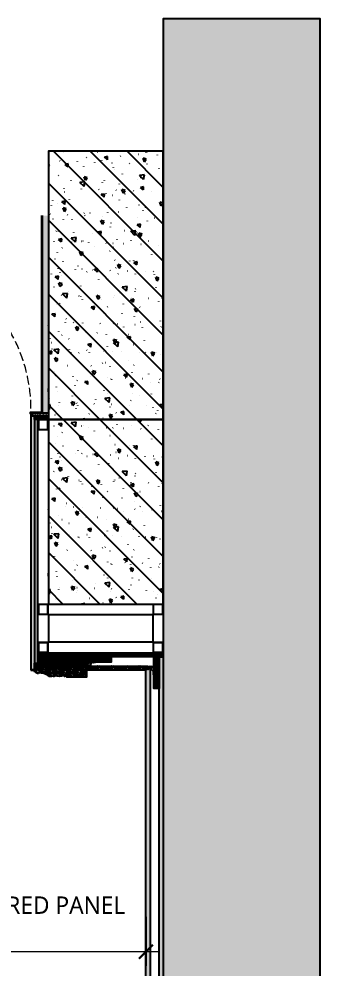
# Model space of a CAD drawing. Header units: millimetres. Extents: x 90086 to 135690, y -7745 to 15991.
# Drawn here: x 96924 to 97788, y 12359 to 15084 of the extents above; entities that cross this region are included whole.
import ezdxf
from ezdxf import colors
from ezdxf.entities.mleader import LeaderData, LeaderLine
from ezdxf.enums import TextEntityAlignment as Align
from ezdxf.math import Vec2, Vec3

# ---------------------------------------------------------------- set-up
doc = ezdxf.new("R2010")
doc.units = ezdxf.units.MM
doc.linetypes.add('DASH', pattern=[0.35, 0.25, -0.1])
doc.linetypes.add('DASHED', pattern=[19.05, 12.7, -6.35])
doc.layers.get('Defpoints').update_dxf_attribs({"color": 250})
for name, color, linetype, lineweight in [('_ACM-A-ANNO-DIMS', 2, 'Continuous', 13), ('_ACM-A-ANNO-DIMS @ 20', 2, 'Continuous', 13), ('_ACM-A-DETL-PATT', 8, 'Continuous', 0), ('_ACM-A-DETL-THIN', 2, 'Continuous', 9), ('_ACM-A-HACH', 251, 'Continuous', 9)]:
    doc.layers.add(name, color=color, linetype=linetype, lineweight=lineweight)
for name, color, linetype in [('I-DETL-LW01', 1, 'Continuous'), ('I-DETL-LW02', 2, 'Continuous'), ('I-DETL-LW251', 251, 'Continuous'), ('I-SECT-LW01', 1, 'Continuous'), ('I-SECT-LW02', 2, 'Continuous'), ('I-SECT-LW251-PATT', 251, 'Continuous'), ('PE-尺寸标注', 44, 'Continuous'), ('WALL TYPE$0$G-ANNO-NOTE-CH', 7, 'Continuous'), ('WALL TYPE$0$HATCH', 8, 'Continuous'), ('WALL TYPE$0$I-SECT-LW03', 3, 'Continuous')]:
    doc.layers.add(name, color=color, linetype=linetype)
doc.styles.add('Arial', font='ARIALUNI.ttf')
doc.styles.add('WALL TYPE$0$Aecom Chinese', font='Microsoft YaHei.ttf')
doc.dimstyles.new('Aec-Arch-M-注释性', dxfattribs={"dimscale": 2, "dimtxt": 2.5, "dimasz": 2, "dimexe": 2, "dimexo": 2, "dimgap": 0.8, "dimtad": 1, "dimdec": 0, "dimrnd": 5, "dimzin": 3, "dimdsep": 46, "dimtxsty": 'Arial', "dimblk": 'WALL TYPE$0$_ArchTick', "dimcen": 2.5, "dimdle": 2, "dimclrd": 256, "dimclrt": 256, "dimazin": 2, "dimtfac": 0.75, "dimtdec": 0, "dimtix": 1, "dimtmove": 2, "dimatfit": 2, "dimfxl": 5, "dimfxlon": 1, "dimtolj": 1, "dimtzin": 0, "dimlwd": -1, "dimarcsym": 0})
pattern_1 = [(135, (104560.9937, -41970.3922), (-2.24506403, -2.24506403), []), (225, (104560.9937, -41970.3922), (-2.24506403, -6.73519209), [7.9375, -4.7625])]

# ---------------------------------------------------------------- blocks, each defined once
blk = doc.blocks.new('海龙_1215173755')
at = {"layer": 'WALL TYPE$0$HATCH', "ltscale": 2}
h = blk.add_hatch(dxfattribs=at)
h.set_pattern_fill('ANSI32', color=256, scale=0.5)
h.set_pattern_definition([(45, (-39299.698, -12402.6693), (-3.36759605, 3.36759605), []), (45, (-39297.453, -12402.6693), (-3.36759605, 3.36759605), [])])
edge = h.paths.add_edge_path()
edge.add_line((2.3, -7.2), (2.3, 11.3))
edge.add_line((2.3, 11.3), (-2.8, 11.3))
edge.add_arc((-2.8, 9.3), 2, 90, 201.2139)
edge.add_arc((-6, 5.9), 2.97, -243.0808, 63.0808, ccw=False)
edge.add_arc((-9.2, 9.3), 2, 338.7861, 450)
edge.add_line((-9.2, 11.3), (-22.7, 11.3))
edge.add_line((-22.7, 11.3), (-22.7, 9.3))
edge.add_line((-22.7, 9.3), (-9.2, 9.3))
edge.add_arc((-6, 6.1), 4.51, 135.3033, 404.6967)
edge.add_line((-2.8, 9.3), (0.3, 9.3))
edge.add_line((0.3, 9.3), (0.3, -3.5))
edge.add_line((0.3, -3.5), (0.3, -5.1))
edge.add_line((0.3, -5.1), (-6.5, -5.1))
edge.add_line((-6.5, -5.1), (-6.5, -7.2))
edge.add_line((-6.5, -7.2), (2.3, -7.2))
at = {"color": 1, "linetype": 'Continuous', "lineweight": 15}
blk.add_lwpolyline([(2.3, -7.2), (2.3, 11.3), (-2.8, 11.3, 0.527318), (-4.6, 8.5, -4.178276), (-7.3, 8.5, 0.527318), (-9.2, 11.3), (-22.7, 11.3), (-22.7, 9.3), (-9.2, 9.3, 2.396256), (-2.8, 9.3), (0.3, 9.3), (0.3, -3.5), (0.3, -5.1), (-6.5, -5.1), (-6.5, -7.2)], format="xyb", close=True, dxfattribs=at)
at = {"color": 1, "linetype": 'Continuous', "lineweight": 15, "elevation": 7.8}
blk.add_lwpolyline([(-17.3, 24.1), (-17.3, 8.5), (-15.2, 8.5), (-15.2, 24.1)], close=True, dxfattribs=at)
blk = doc.blocks.new('A$C4abdce61')
at = {"layer": '_ACM-A-DETL-PATT'}
for points in [[(1.5, 0), (28.5, 0, 0.4142136), (30, 1.5), (30, 28.5, 0.4142136), (28.5, 30), (1.5, 30, 0.4142136), (0, 28.5), (0, 1.5, 0.4142136)], [(3.75, 2.25), (26.25, 2.25, 0.4142136), (27.75, 3.75), (27.75, 26.25, 0.4142136), (26.25, 27.75), (3.75, 27.75, 0.4142136), (2.25, 26.25), (2.25, 3.75, 0.4142136)]]:
    blk.add_lwpolyline(points, format="xyb", close=True, dxfattribs=at)
blk = doc.blocks.new('WALL TYPE$0$_ArchTick')
at = {"color": 0, "linetype": 'ByBlock', "const_width": 0.15}
blk.add_lwpolyline([(-0.5, -0.5), (0.5, 0.5)], dxfattribs=at)
blk = doc.blocks.new('*D190')
at = {"layer": '_ACM-A-ANNO-DIMS', "color": 0, "lineweight": -2, "transparency": 16777216}
for p, q in [((95928.1, 12505.8), (95928.1, 12365.8)), ((97288.1, 12505.8), (97288.1, 12365.8))]:
    blk.add_line(p, q, dxfattribs=at)
at = {"layer": '_ACM-A-ANNO-DIMS', "transparency": 16777216}
blk.add_line((97328.1, 12405.8), (95888.1, 12405.8), dxfattribs=at)
at = {"layer": 'Defpoints', "color": 0, "transparency": 16777216}
for p in [(95928.1, 12564.4), (97288.1, 12564.4), (95928.1, 12405.8)]:
    blk.add_point(p, dxfattribs=at)
at = {"layer": '_ACM-A-ANNO-DIMS', "transparency": 16777216, "xscale": 40, "yscale": 40, "zscale": 40, "rotation": 180}
blk.add_blockref('WALL TYPE$0$_ArchTick', (95928.1, 12405.8), dxfattribs=at)
at = {"layer": '_ACM-A-ANNO-DIMS', "transparency": 16777216, "xscale": 40, "yscale": 40, "zscale": 40}
blk.add_blockref('WALL TYPE$0$_ArchTick', (97288.1, 12405.8), dxfattribs=at)
at = {"layer": '_ACM-A-ANNO-DIMS', "transparency": 16777216, "insert": (96608.1, 12447.4), "char_height": 50, "attachment_point": 5, "style": 'Arial'}
blk.add_mtext('\\A1;1360', dxfattribs=at)
blk = doc.blocks.new('WHA12202707')
at = {"transparency": 16777216}
for p, q in [((2.38, 2.38), (0, 0)), ((11.91, 2.38), (2.38, 2.38)), ((11.91, 2.38), (14.29, 0)), ((2.38, -2.38), (0, 0)), ((11.91, -2.38), (14.29, 0)), ((2.38, -2.38), (11.91, -2.38))]:
    blk.add_line(p, q, dxfattribs=at)
at = {"transparency": 16777216, "style": 'WALL TYPE$0$Aecom Chinese'}
blk.add_attdef('英文2', (0.49, -14.58), '', height=2.5, dxfattribs=at)
at = {"layer": 'WALL TYPE$0$G-ANNO-NOTE-CH', "transparency": 16777216, "style": 'WALL TYPE$0$Aecom Chinese'}
blk.add_attdef('编号', text='', height=2.5, dxfattribs=at).set_placement((7.1, 0), align=Align.MIDDLE)
for tag, p in [('中文', (0.54, -5.18)), ('英文', (0.49, -9.51))]:
    blk.add_attdef(tag, text='', height=2.5, dxfattribs=at).set_placement(p, align=Align.MIDDLE_LEFT)

msp = doc.modelspace()

# ---------------------------------------------------------------- hatches: boundary and pattern name
h = msp.add_hatch()
h.set_pattern_fill('0-钢筋混凝土001-DOM', color=250, scale=15, angle=90, pattern_type=2)
h.set_pattern_definition([(135, (95098.13, 11669.43), (-53.033, -53.033), []), (140, (95098.13, 11669.43), (9.4128, 107.589), [11.25, -123.75]), (85, (95098.13, 11669.43), (-112.8288, -20.8127), [9, -99]), (190.4514, (95098.92, 11678.39), (-103.416, 86.7764), [9.561, -105.1713]), (136.1842, (95068.13, 11669.43), (24.828, 160.086), [16.875, -185.625]), (186.6356, (95070.2, 11682.77), (-146.1177, 140.1994), [14.3415, -157.757]), (81.184, (95068.13, 11669.43), (-146.118, 140.199), [13.5, -148.5]), (111, (95075.63, 11684.43), (60.3928, 89.536), [11.25, -123.75]), (56, (95075.63, 11684.43), (-108.7725, 36.4973), [9, -99]), (161.4514, (95080.67, 11691.89), (-48.3796, 126.0334), [9.561, -105.1713]), (127.5, (95098.132, 11669.43), (-49.93408, 1.82398), [0.75, -97.8, 0.75, -100.5, 0.75, -99.375]), (97.5, (95098.13, 11669.43), (-59.16176, 39.4604), [0.75, -57.3, 0.75, -95.55, 0.75, -37.875]), (57.5, (95098.132, 11635.98), (3.38323, 80.07337), [0.75, -37.5, 0.75, -117, 0.75, -155.25]), (47.5, (95098.13, 11620.98), (-15.0157, 87.4779), [0.75, -48.75, 0.75, -77.7, 0.75, -110.25])])
h.paths.add_polyline_path([(97338.1, 11919.4), (97788.1, 11919.4), (97788.1, 15084.4), (97338.1, 15084.4)])
h = msp.add_hatch()
h.set_pattern_fill('0-钢筋混凝土001-DOM', color=250, scale=15, angle=90, pattern_type=2)
h.set_pattern_definition([(135, (94648.13, 13684.43), (-53.033, -53.033), []), (140, (94648.13, 13684.43), (9.4128, 107.589), [11.25, -123.75]), (85, (94648.13, 13684.43), (-112.829, -20.8127), [9, -99]), (190.4514, (94648.92, 13693.39), (-103.416, 86.7764), [9.561, -105.1713]), (136.184, (94618.13, 13684.43), (24.828, 160.086), [16.875, -185.625]), (186.6356, (94620.2, 13697.77), (-146.118, 140.199), [14.3415, -157.757]), (81.184, (94618.13, 13684.43), (-146.118, 140.199), [13.5, -148.5]), (111, (94625.63, 13699.43), (60.3928, 89.536), [11.25, -123.75]), (56, (94625.63, 13699.43), (-108.7725, 36.4973), [9, -99]), (161.4514, (94630.67, 13706.89), (-48.3796, 126.0334), [9.561, -105.1713]), (127.5, (94648.132, 13684.43), (-49.9341, 1.824), [0.75, -97.8, 0.75, -100.5, 0.75, -99.375]), (97.5, (94648.13, 13684.43), (-59.1618, 39.4604), [0.75, -57.3, 0.75, -95.55, 0.75, -37.875]), (57.5, (94648.132, 13650.98), (3.38323, 80.07337), [0.75, -37.5, 0.75, -117, 0.75, -155.25]), (47.5, (94648.13, 13635.98), (-15.0157, 87.478), [0.75, -48.75, 0.75, -77.7, 0.75, -110.25])])
h.paths.add_polyline_path([(97338.1, 14704.4), (97008.1, 14704.4), (97008.1, 13934.4), (97338.1, 13934.4)])
h = msp.add_hatch()
h.set_pattern_fill('0-钢筋混凝土001-DOM', color=250, scale=15, angle=90, pattern_type=2)
h.set_pattern_definition([(135, (94648.13, 13154.43), (-53.033, -53.033), []), (140, (94648.13, 13154.43), (9.4128, 107.589), [11.25, -123.75]), (85, (94648.13, 13154.43), (-112.829, -20.8127), [9, -99]), (190.4514, (94648.92, 13163.39), (-103.416, 86.7764), [9.561, -105.1713]), (136.184, (94618.13, 13154.43), (24.828, 160.086), [16.875, -185.625]), (186.6356, (94620.2, 13167.77), (-146.118, 140.199), [14.3415, -157.757]), (81.184, (94618.13, 13154.43), (-146.118, 140.199), [13.5, -148.5]), (111, (94625.63, 13169.43), (60.3928, 89.536), [11.25, -123.75]), (56, (94625.63, 13169.43), (-108.7725, 36.4973), [9, -99]), (161.4514, (94630.67, 13176.89), (-48.3796, 126.0334), [9.561, -105.1713]), (127.5, (94648.132, 13154.43), (-49.9341, 1.824), [0.75, -97.8, 0.75, -100.5, 0.75, -99.375]), (97.5, (94648.13, 13154.43), (-59.1618, 39.4604), [0.75, -57.3, 0.75, -95.55, 0.75, -37.875]), (57.5, (94648.132, 13120.98), (3.38323, 80.07337), [0.75, -37.5, 0.75, -117, 0.75, -155.25]), (47.5, (94648.13, 13105.98), (-15.0157, 87.478), [0.75, -48.75, 0.75, -77.7, 0.75, -110.25])])
h.paths.add_polyline_path([(97338.1, 13934.4), (97008.1, 13934.4), (97008.1, 13404.4), (97338.1, 13404.4)])
at = {"layer": 'I-DETL-LW251'}
h = msp.add_hatch(dxfattribs=at)
h.set_pattern_fill('ANSI38', color=250)
h.set_pattern_definition([(45, (104560.9937, -41990.2823), (-2.24506403, 2.24506403), []), (135, (104560.9937, -41990.2823), (-6.73519209, 2.24506403), [7.9375, -4.7625])])
h.paths.add_polyline_path([(96968.1, 13944.4), (97008.1, 13944.4), (97008.1, 13934.4), (96968.1, 13934.4)])
h = msp.add_hatch(dxfattribs=at)
h.set_pattern_fill('ANSI38', color=250)
h.set_pattern_definition([(45, (104560.9937, -41970.3922), (-2.24506403, 2.24506403), []), (135, (104560.9937, -41970.3922), (-6.73519209, 2.24506403), [7.9375, -4.7625])])
edge = h.paths.add_edge_path()
edge.add_line((96968.1, 13234.4), (96973.1, 13234.4))
edge.add_line((96973.1, 13234.4), (96973.1, 13224.4))
edge.add_line((96973.1, 13224.4), (96978.1, 13224.4))
edge.add_line((96978.1, 13224.4), (96978.1, 13934.4))
edge.add_line((96978.1, 13934.4), (96968.1, 13934.4))
edge.add_line((96968.1, 13934.4), (96968.1, 13234.4))
h = msp.add_hatch(dxfattribs=at)
h.set_pattern_fill('ANSI38', color=250, angle=90)
h.set_pattern_definition(pattern_1)
h.paths.add_polyline_path([(97338.1, 13264.5), (97338.1, 13252.5), (96978.1, 13252.5), (96978.1, 13264.5)])
h = msp.add_hatch(dxfattribs=at)
h.set_pattern_fill('ANSI38', color=250, angle=90)
h.set_pattern_definition(pattern_1)
h.paths.add_polyline_path([(97188.8, 13252.5), (97188.8, 13237.7), (96978.1, 13237.7), (96978.1, 13252.5)])
h = msp.add_hatch(dxfattribs=at)
h.set_pattern_fill('ANSI38', color=250)
h.set_pattern_definition([(45, (98517.132, 13700.7024), (-2.245064, 2.245064), []), (135, (98517.132, 13700.7024), (-6.735192, 2.245064), [7.9375, -4.7625])])
h.paths.add_polyline_path([(97326.2, 13161.9), (97311.4, 13161.9), (97311.4, 13252.5), (97326.2, 13252.5)])
h = msp.add_hatch(dxfattribs=at)
h.set_pattern_fill('ANSI38', color=250)
h.set_pattern_definition([(45, (61526.345, 1433.9285), (-2.24506403, 2.24506403), []), (135, (61526.345, 1433.9285), (-6.7351921, 2.24506403), [7.9375, -4.7625])])
h.paths.add_polyline_path([(97338.2, 10569.4), (97326.2, 10569.4), (97326.2, 13252.5), (97338.2, 13252.5)])
h = msp.add_hatch(dxfattribs=at)
h.set_pattern_fill('ANSI38', color=250, angle=90)
h.set_pattern_definition(pattern_1)
h.paths.add_polyline_path([(96978.1, 13237.6), (97118.4, 13237.6), (97118.4, 13224.4), (96978.1, 13224.4)])
at = {"layer": 'I-SECT-LW251-PATT'}
h = msp.add_hatch(dxfattribs=at)
h.set_pattern_fill('AR-SAND', color=256, scale=0.05, angle=270)
h.set_pattern_definition([(307.5, (97049.1531, 13973.3112), (2.447066, 0.0800016), [0, -1.9304, 0, -2.159, 0, -2.06375]), (277.5, (97049.153, 13973.3112), (3.584126, -2.247616), [0, -1.0414, 0, -1.7399, 0, -0.66675]), (237.5, (97049.1531, 13974.8733), (0.007186, -3.954962), [0, -0.635, 0, -2.286, 0, -2.9845]), (227.5, (97049.153, 13974.8733), (1.114647, -3.817782), [0, -0.3175, 0, -1.4986, 0, -1.7145])])
h.paths.add_polyline_path([(96990.1, 14519.7), (97008.1, 14519.7), (97008.1, 13953.4), (96990.1, 13953.4)])
h = msp.add_hatch(dxfattribs=at)
h.set_pattern_fill('AR-SAND', color=256, scale=0.05, angle=270, style=0)
h.set_pattern_definition([(307.5, (78257.7198, 26307.0482), (2.44706619, 0.08000156), [0, -1.9304, 0, -2.159, 0, -2.06375]), (277.5, (78257.7198, 26307.0482), (3.5841255, -2.2476164), [0, -1.0414, 0, -1.7399, 0, -0.66675]), (237.5, (78257.7198, 26308.6103), (0.00718592, -3.95496185), [0, -0.635, 0, -2.286, 0, -2.9845]), (227.5, (78257.7198, 26308.6103), (1.1146466, -3.81778226), [0, -0.3175, 0, -1.4986, 0, -1.7145])])
h.paths.add_polyline_path([(96962.1, 13953.4), (97008.1, 13953.4), (97008.1, 13944.4), (96962.1, 13944.4)])
h = msp.add_hatch(dxfattribs=at)
h.set_pattern_fill('AR-SAND', color=256, scale=0.05, angle=360, style=0)
h.set_pattern_definition([(37.5, (84605.5103, -4812.651), (-0.08000156, 2.44706619), [0, -1.9304, 0, -2.159, 0, -2.06375]), (7.5, (84605.5103, -4812.651), (2.2476164, 3.5841255), [0, -1.0414, 0, -1.7399, 0, -0.66675]), (327.5, (84603.9482, -4812.651), (3.95496185, 0.00718592), [0, -0.635, 0, -2.286, 0, -2.9845]), (317.5, (84603.9482, -4812.651), (3.81778226, 1.1146466), [0, -0.3175, 0, -1.4986, 0, -1.7145])])
h.paths.add_polyline_path([(96959.1, 13215.5), (96959.1, 13944.4), (96968.1, 13944.4), (96968.1, 13215.5)])
at = {"layer": 'PE-尺寸标注'}
h = msp.add_hatch(dxfattribs=at)
h.set_pattern_fill('木纹面1', color=250, scale=5, angle=90, style=0, pattern_type=2)
h.set_pattern_definition([(153.43495, (136419.544, 26173.09), (1e-09, 20), [4.621368, -17.739311]), (130.601295, (136402.25, 26159.933), (-2e-08, 20), [4.158067, -88.037378]), (130.601295, (136382.25, 26169.933), (-2e-08, 20), [4.158067, -88.037378]), (130.601295, (136362.25, 26179.933), (1e-08, 20), [4.158067, -88.037378]), (153.43495, (136422.339, 26162.943), (1e-09, 20), [4.237008, -18.123672]), (140.19443, (136418.549, 26164.838), (-8e-10, 20), [2.24049, -75.862006]), (140.19443, (136398.549, 26174.838), (-8e-10, 20), [2.24049, -75.862006]), (140.19443, (136378.549, 26184.838), (-8e-10, 20), [2.24049, -75.862006]), (111.80141, (136416.828, 26166.272), (3e-08, 20), [2.868712, -50.982936]), (123.690068, (136415.762, 26168.936), (1e-08, 20), [2.521813, -33.5337]), (153.43495, (136414.363, 26171.034), (8e-09, 20), [3.3552885, -19.005391]), (135, (136411.362, 26172.534), (8e-31, 20), [2.717818, -53.850724]), (135, (136391.362, 26182.534), (8e-31, 20), [2.717818, -53.850724]), (111.80141, (136409.4406, 26174.456), (3e-08, 20), [2.19237, -51.659278]), (153.43495, (136422.8, 26156.462), (8e-09, 20), [7.1896, -15.17108]), (140.19443, (136416.37, 26159.677), (-8e-10, 20), [4.573562, -73.528935]), (140.19443, (136396.37, 26169.677), (-8e-10, 20), [4.573562, -73.528935]), (140.19443, (136376.37, 26179.677), (-8e-10, 20), [4.573562, -73.528935]), (123.690068, (136412.857, 26162.605), (1e-08, 20), [2.2405595, -33.814953]), (105.945396, (136411.614, 26164.469), (1.45e-06, 20), [3.5624845, -69.238614]), (123.690068, (136410.635, 26167.895), (1e-08, 20), [4.0929665, -31.962546]), (140.19443, (136408.365, 26171.3), (-8e-10, 20), [5.197338, -72.90516]), (140.19443, (136388.365, 26181.3), (-8e-10, 20), [5.197338, -72.90516]), (140.19443, (136368.365, 26191.3), (3e-09, 20), [5.197338, -72.90516]), (111.80141, (136404.372, 26174.6275), (3e-08, 20), [5.7145015, -48.137147]), (140.19443, (136415.41, 26155.157), (-8e-10, 20), [5.214067, -72.88843]), (140.19443, (136395.41, 26165.157), (-8e-10, 20), [5.214067, -72.88843]), (140.19443, (136375.41, 26175.157), (-8e-10, 20), [5.214067, -72.88843]), (123.690068, (136411.405, 26158.495), (1e-08, 20), [4.838075, -31.217438]), (116.56505, (136408.721, 26162.5205), (-1e-09, 20), [7.98596, -81.456759]), (116.56505, (136388.721, 26172.5205), (-1e-09, 20), [7.98596, -81.456759]), (130.601295, (136405.15, 26169.663), (-2e-08, 20), [4.3193, -87.876143]), (130.601295, (136385.15, 26179.663), (-2e-08, 20), [4.3193, -87.876143]), (130.601295, (136365.15, 26189.663), (-2e-08, 20), [4.3193, -87.876143]), (123.690068, (136408.626, 26156.492), (1e-08, 20), [2.735792, -33.319722]), (116.56505, (136407.109, 26158.768), (-8e-09, 20), [7.158076, -82.284643]), (116.56505, (136387.109, 26168.768), (8e-08, 20), [7.158076, -82.284643]), (130.601295, (136403.908, 26165.17), (-2e-08, 20), [1.700823, -90.494622]), (130.601295, (136383.908, 26175.17), (-2e-08, 20), [1.700823, -90.494622]), (130.601295, (136363.908, 26185.17), (-2e-08, 20), [1.700823, -90.494622])])
edge = h.paths.add_edge_path()
edge.add_line((96973.1, 13224.4), (97098.1, 13224.4))
edge.add_line((97098.1, 13224.4), (97098.1, 13224.4))
edge.add_line((97098.1, 13224.4), (97118.1, 13224.4))
edge.add_line((97118.1, 13224.4), (97118.1, 13194.4))
edge.add_line((97118.1, 13194.4), (97061.1, 13194.4))
edge.add_arc((97057, 13193.2), 4.26, 16.2374, 99.1139)
edge.add_arc((97054.5, 13199.6), 2.88, 183.24, 311.0136, ccw=False)
edge.add_arc((97039.7, 13218.7), 22.6, 238.2053, 301.7972, ccw=False)
edge.add_arc((97023.7, 13200.1), 4.1, 220.7657, 350.6155, ccw=False)
edge.add_arc((97014.8, 13207.7), 11.8, 236.3286, 299.4026, ccw=False)
edge.add_arc((96983, 13165.6), 41, 51.9848, 94.1596)
edge.add_arc((96977.2, 13207.6), 3.08, 181.4187, 339.425, ccw=False)
edge.add_line((96974.1, 13207.5), (96971.7, 13207.5))
edge.add_arc((96967.2, 13205.8), 4.77, 20.4564, 79.2354)
edge.add_line((96968.1, 13210.5), (96968.1, 13234.4))
edge.add_line((96968.1, 13234.4), (96973.1, 13234.4))
edge.add_line((96973.1, 13234.4), (96973.1, 13224.4))
h = msp.add_hatch(dxfattribs=at)
h.set_pattern_fill('木纹面1', color=250, scale=5, angle=90, style=0, pattern_type=2)
h.set_pattern_definition([(153.43495, (104560.127, -41952.459), (1e-09, 20), [4.621368, -17.7393114]), (130.601295, (104542.833, -41965.616), (-2e-08, 20), [4.158067, -88.037378]), (130.601295, (104522.833, -41955.616), (-2e-08, 20), [4.158067, -88.037378]), (130.601295, (104502.833, -41945.616), (1e-08, 20), [4.158067, -88.037378]), (153.43495, (104562.922, -41962.606), (1e-09, 20), [4.237008, -18.123672]), (140.19443, (104559.132, -41960.712), (-8e-10, 20), [2.24049, -75.862006]), (140.19443, (104539.132, -41950.712), (-8e-10, 20), [2.24049, -75.862006]), (140.19443, (104519.132, -41940.712), (-8e-10, 20), [2.24049, -75.862006]), (111.80141, (104557.411, -41959.277), (3e-08, 20), [2.868712, -50.982936]), (123.690068, (104556.346, -41956.614), (1e-08, 20), [2.521813, -33.5337]), (153.43495, (104554.947, -41954.515), (8e-09, 20), [3.3552885, -19.005391]), (135, (104551.946, -41953.015), (8e-31, 20), [2.717818, -53.850724]), (135, (104531.946, -41943.015), (8e-31, 20), [2.717818, -53.850724]), (111.80141, (104550.024, -41951.093), (3e-08, 20), [2.19237, -51.659278]), (153.43495, (104563.384, -41969.087), (8e-09, 20), [7.1896, -15.17108]), (140.19443, (104556.954, -41965.872), (-8e-10, 20), [4.573562, -73.528935]), (140.19443, (104536.954, -41955.872), (-8e-10, 20), [4.573562, -73.528935]), (140.19443, (104516.954, -41945.872), (-8e-10, 20), [4.573562, -73.528935]), (123.690068, (104553.44, -41962.944), (1e-08, 20), [2.2405595, -33.8149534]), (105.945396, (104552.1973, -41961.08), (1.45e-06, 20), [3.5624845, -69.2386145]), (123.690068, (104551.219, -41957.655), (1e-08, 20), [4.0929665, -31.962546]), (140.19443, (104548.948, -41954.249), (-8e-10, 20), [5.197338, -72.90516]), (140.19443, (104528.948, -41944.249), (-8e-10, 20), [5.197338, -72.90516]), (140.19443, (104508.948, -41934.249), (3e-09, 20), [5.197338, -72.90516]), (111.80141, (104544.9556, -41950.922), (3e-08, 20), [5.7145015, -48.137147]), (140.19443, (104555.994, -41970.392), (-8e-10, 20), [5.214067, -72.88843]), (140.19443, (104535.994, -41960.392), (-8e-10, 20), [5.214067, -72.88843]), (140.19443, (104515.994, -41950.392), (-8e-10, 20), [5.214067, -72.88843]), (123.690068, (104551.988, -41967.054), (1e-08, 20), [4.838075, -31.217438]), (116.565051, (104549.3045, -41963.029), (-1e-09, 20), [7.98596, -81.456759]), (116.565051, (104529.3045, -41953.029), (-1e-09, 20), [7.98596, -81.456759]), (130.601295, (104545.733, -41955.886), (-2e-08, 20), [4.319301, -87.876143]), (130.601295, (104525.733, -41945.886), (-2e-08, 20), [4.319301, -87.876143]), (130.601295, (104505.733, -41935.886), (-2e-08, 20), [4.319301, -87.876143]), (123.690068, (104549.21, -41969.058), (1e-08, 20), [2.735792, -33.319722]), (116.565051, (104547.692, -41966.781), (-8e-09, 20), [7.158076, -82.284643]), (116.565051, (104527.692, -41956.781), (8e-08, 20), [7.158076, -82.284643]), (130.601295, (104544.491, -41960.379), (-2e-08, 20), [1.700823, -90.494622]), (130.601295, (104524.491, -41950.379), (-2e-08, 20), [1.700823, -90.494622]), (130.601295, (104504.491, -41940.379), (-2e-08, 20), [1.700823, -90.494622])])
h.paths.add_polyline_path([(97288.1, 13226.4), (97288.1, 13214.4), (97118.1, 13214.4), (97118.1, 13218.9), (97127.3, 13218.9), (97127.3, 13221.7), (97120.7, 13221.7), (97120.7, 13226.4)])
h = msp.add_hatch(dxfattribs=at)
h.set_pattern_fill('木纹面1', color=250, scale=5, style=0, pattern_type=2)
h.set_pattern_definition([(63.43495, (61749.896, 2243.905), (20, -1e-09), [4.621368, -17.739311]), (40.601295, (61736.739, 2261.199), (20, 2e-08), [4.158066, -88.037378]), (40.601295, (61746.739, 2281.199), (20, 2e-08), [4.158066, -88.037378]), (40.601295, (61756.739, 2301.199), (20, -1e-08), [4.158066, -88.037378]), (63.43495, (61739.749, 2241.11), (20, -1e-09), [4.237008, -18.123672]), (50.19443, (61741.643, 2244.9), (20, 8e-10), [2.24049, -75.862006]), (50.19443, (61751.643, 2264.9), (20, 8e-10), [2.24049, -75.862006]), (50.19443, (61761.643, 2284.9), (20, 8e-10), [2.24049, -75.862006]), (21.80141, (61743.078, 2246.621), (20, -3e-08), [2.868712, -50.982936]), (33.690068, (61745.741, 2247.687), (20, -1e-08), [2.521813, -33.5337]), (63.43495, (61747.84, 2249.085), (20, -8e-09), [3.355288, -19.005391]), (45, (61749.34, 2252.086), (20, -4e-15), [2.717818, -53.850724]), (45, (61759.34, 2272.086), (20, -4e-15), [2.717818, -53.850724]), (21.80141, (61751.262, 2254.008), (20, -3e-08), [2.19237, -51.659278]), (63.43495, (61733.268, 2240.648), (20, -8e-09), [7.1896, -15.17108]), (50.19443, (61736.483, 2247.079), (20, 8e-10), [4.573562, -73.528935]), (50.19443, (61746.483, 2267.079), (20, 8e-10), [4.573562, -73.528935]), (50.19443, (61756.483, 2287.079), (20, 8e-10), [4.573562, -73.528935]), (33.690068, (61739.411, 2250.592), (20, -1e-08), [2.24056, -33.814953]), (15.945396, (61741.275, 2251.835), (20, -1.45e-06), [3.562485, -69.238614]), (33.690068, (61744.7, 2252.814), (20, -1e-08), [4.092966, -31.962546]), (50.19443, (61748.106, 2255.084), (20, 8e-10), [5.197338, -72.90516]), (50.19443, (61758.106, 2275.084), (20, 8e-10), [5.197338, -72.90516]), (50.19443, (61768.106, 2295.084), (20, -3e-09), [5.197338, -72.90516]), (21.80141, (61751.433, 2259.077), (20, -3e-08), [5.714502, -48.137147]), (50.19443, (61731.963, 2248.039), (20, 8e-10), [5.214067, -72.88843]), (50.19443, (61741.963, 2268.039), (20, 8e-10), [5.214067, -72.88843]), (50.19443, (61751.963, 2288.039), (20, 8e-10), [5.214067, -72.88843]), (33.690068, (61735.301, 2252.044), (20, -1e-08), [4.838075, -31.217438]), (26.56505, (61739.326, 2254.728), (20, 1e-09), [7.98596, -81.45676]), (26.56505, (61749.326, 2274.728), (20, 1e-09), [7.98596, -81.45676]), (40.601295, (61746.469, 2258.299), (20, 2e-08), [4.3193, -87.876143]), (40.601295, (61756.469, 2278.299), (20, 2e-08), [4.3193, -87.876143]), (40.601295, (61766.469, 2298.299), (20, 2e-08), [4.3193, -87.876143]), (33.690068, (61733.297, 2254.822), (20, -1e-08), [2.735792, -33.319722]), (26.56505, (61735.574, 2256.34), (20, 8e-09), [7.158076, -82.284643]), (26.56505, (61745.574, 2276.34), (20, -8e-08), [7.158076, -82.284643]), (40.601295, (61741.976, 2259.541), (20, 2e-08), [1.700823, -90.49462]), (40.601295, (61751.976, 2279.541), (20, 2e-08), [1.700823, -90.49462]), (40.601295, (61761.976, 2299.541), (20, 2e-08), [1.700823, -90.49462])])
h.paths.add_polyline_path([(97300.1, 12035), (97288.1, 12035), (97288.1, 13226.4), (97292.6, 13226.4), (97292.6, 13217.2), (97295.4, 13217.2), (97295.4, 13223.8), (97300.1, 13223.8)])

# ---------------------------------------------------------------- linework, layer by layer
at = {"layer": '_ACM-A-HACH', "linetype": 'DASH', "ltscale": 100}
msp.add_lwpolyline([(96124.5, 14405.5), (96518.1, 14405.5, -0.414214), (96958.1, 13965.5, -2.414214)], format="xyb", dxfattribs=at)
at = {"layer": 'I-DETL-LW01'}
for p, q in [((97008.1, 13375.9), (97008.1, 13293)), ((97008.1, 13374.4), (97308.1, 13374.4)), ((97308.1, 13375.9), (97308.1, 13293)), ((97308.1, 13294.5), (97008.1, 13294.5))]:
    msp.add_line(p, q, dxfattribs=at)
msp.add_lwpolyline([(96968.1, 13234.4), (96973.1, 13234.4), (96973.1, 13224.4), (96978.1, 13224.4), (96978.1, 13934.4), (96968.1, 13934.4), (96968.1, 13234.4)], dxfattribs=at)
for points in [[(97338.1, 13264.5), (97338.1, 13252.5), (96978.1, 13252.5), (96978.1, 13264.5)], [(97188.8, 13252.5), (97188.8, 13237.7), (96978.1, 13237.7), (96978.1, 13252.5)], [(97326.2, 13161.9), (97311.4, 13161.9), (97311.4, 13252.5), (97326.2, 13252.5)], [(97338.2, 10569.4), (97326.2, 10569.4), (97326.2, 13252.5), (97338.2, 13252.5)], [(96978.1, 13237.6), (97118.4, 13237.6), (97118.4, 13224.4), (96978.1, 13224.4)]]:
    msp.add_lwpolyline(points, close=True, dxfattribs=at)
at = {"layer": 'I-DETL-LW02'}
for points in [[(96988.1, 14519.7), (96988.1, 13953.4)], [(96961.1, 13952.2), (96961.1, 13954.4), (96958.1, 13954.4), (96958.1, 13951.4), (96962.1, 13951.4), (96962.1, 13944.4), (96961.1, 13944.4), (96961.1, 13950.4), (96957.1, 13950.4), (96957.1, 13955.4), (96962.1, 13955.4), (96962.1, 13952.2), (96961.1, 13952.2)], [(96988.1, 13954.4), (96962.1, 13954.4)]]:
    msp.add_lwpolyline(points, dxfattribs=at)
msp.add_lwpolyline([(96973.1, 13224.4), (97098.1, 13224.4), (97098.1, 13224.4), (97118.1, 13224.4), (97118.1, 13194.4), (97061.1, 13194.4, 0.37825), (97056.4, 13197.4, -0.623496), (97051.6, 13199.5, -0.284819), (97027.7, 13199.5, -0.636149), (97020.6, 13197.4, -0.282378), (97008.3, 13197.9, 0.186128), (96980.1, 13206.5, -0.824383), (96974.1, 13207.5), (96971.7, 13207.5, 0.262247), (96968.1, 13210.5), (96968.1, 13234.4), (96973.1, 13234.4), (96973.1, 13224.4)], format="xyb", dxfattribs=at)
for points in [[(97288.1, 13226.4), (97288.1, 13214.4), (97118.1, 13214.4), (97118.1, 13218.9), (97127.3, 13218.9), (97127.3, 13221.7), (97120.7, 13221.7), (97120.7, 13226.4)], [(97300.1, 12035), (97288.1, 12035), (97288.1, 13226.4), (97292.6, 13226.4), (97292.6, 13217.2), (97295.4, 13217.2), (97295.4, 13223.8), (97300.1, 13223.8)]]:
    msp.add_lwpolyline(points, close=True, dxfattribs=at)
at = {"layer": 'I-SECT-LW01'}
msp.add_lwpolyline([(96990.1, 14519.7), (96990.1, 13953.4)], dxfattribs=at)
for points in [[(96962.1, 13953.4), (97008.1, 13953.4), (97008.1, 13944.4), (96962.1, 13944.4)], [(96959.1, 13215.5), (96959.1, 13944.4), (96968.1, 13944.4), (96968.1, 13215.5)], [(96968.1, 13944.4), (97008.1, 13944.4), (97008.1, 13934.4), (96968.1, 13934.4)]]:
    msp.add_lwpolyline(points, close=True, dxfattribs=at)
at = {"layer": 'I-SECT-LW02', "linetype": 'DASHED', "ltscale": 0.2}
msp.add_lwpolyline([(96958.1, 13950.4), (96958.1, 13214.5), (96968.1, 13214.5)], dxfattribs=at)
at = {"layer": 'WALL TYPE$0$I-SECT-LW03'}
for points in [[(97338.1, 11919.4), (97788.1, 11919.4), (97788.1, 15084.4), (97338.1, 15084.4), (97338.1, 11919.4)], [(97338.1, 14704.4), (97008.1, 14704.4), (97008.1, 13934.4), (97338.1, 13934.4), (97338.1, 14704.4)], [(97338.1, 13934.4), (97008.1, 13934.4), (97008.1, 13404.4), (97338.1, 13404.4), (97338.1, 13934.4)]]:
    msp.add_lwpolyline(points, close=True, dxfattribs=at)

# ---------------------------------------------------------------- block references
at = {"xscale": -1}
msp.add_blockref('海龙_1215173755', (97120.7, 13226.4), dxfattribs=at)
at = {"xscale": -1, "rotation": 270}
msp.add_blockref('海龙_1215173755', (97300.1, 13223.8), dxfattribs=at)
at = {"layer": '_ACM-A-DETL-THIN', "ltscale": 2, "rotation": 90.00000000000001}
for p in [(97008.1, 13904.4), (97008.1, 13374.4), (97338.1, 13374.4), (97008.1, 13264.5), (97338.1, 13264.5)]:
    msp.add_blockref('A$C4abdce61', p, dxfattribs=at)

# ---------------------------------------------------------------- dimensions: what is measured, and where the dimension line sits
at = {"layer": '_ACM-A-ANNO-DIMS @ 20'}
dim = msp.add_linear_dim(base=(95928.1, 12405.8), p1=(97288.1, 12564.4), p2=(95928.1, 12564.4), dimstyle='Aec-Arch-M-注释性', override={"dimscale": 20, "dimzin": 8, "dimtix": 1, "dimtofl": 1, "dimtmove": 2, "dimatfit": 2}, dxfattribs=at)
dim.commit()
dim.dimension.update_dxf_attribs({"geometry": '*D190', "text_midpoint": (96608.1, 12447.4)})

# ---------------------------------------------------------------- leaders
ml = msp.add_multileader_block('Standard', dxfattribs=at)
ml.set_content('WHA12202707', color=256, scale=20)
ml.set_attribute('编号', 'LM-02', width=0)
ml.set_attribute('中文', '绿色烤漆板', width=0)
ml.set_attribute('英文', 'GREEN LACQUERED PANEL', width=0)
ml.set_attribute('英文2', '', width=0)
ml.set_leader_properties(color=2)
ml.build(insert=Vec2(0, 0))
ml.multileader.update_dxf_attribs({"text_right_attachment_type": 6, "dogleg_length": 0.36, "arrow_head_size": 40, "scale": 20})
ctx = ml.context
ctx.base_point, ctx.scale, ctx.char_height, ctx.arrow_head_size, ctx.landing_gap_size, ctx.plane_origin = Vec3(96399.1, 12729.9), 20, 1500, 40, 1.8, Vec3(98423.2, 11193.1)
ctx.right_attachment = 6
notes = []
notes.append((ctx, [(0, (1, 1, 0), (96304.3, 12729.9), (1, 0), 94.8, [(0, [(95928.1, 13047.3)], 0, [])])]))
ctx.block.insert = Vec3(96399.1, 12729.9)
for ctx, leaders in notes:
    for number, flags, end, landing, length, lines in leaders:
        leader = LeaderData()
        leader.index, (leader.has_last_leader_line, leader.has_dogleg_vector, leader.attachment_direction) = number, flags
        leader.last_leader_point, leader.dogleg_vector, leader.dogleg_length = Vec3(end), Vec3(landing), length
        for number, points, colour, breaks in lines:
            line = LeaderLine()
            line.index, line.vertices, line.color, line.breaks = number, Vec3.list(points), colors.encode_raw_color(colour), breaks
            leader.lines.append(line)
        ctx.leaders.append(leader)

doc.saveas('drawing.dxf')
